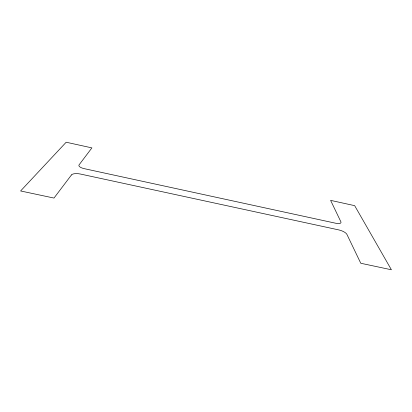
<?xml version="1.0" encoding="UTF-8"?>
<svg xmlns="http://www.w3.org/2000/svg" width="412" height="412" viewBox="0 0 412 412"><rect width="100%" height="100%" fill="white"/><g stroke="black" fill="none" stroke-linecap="round" stroke-linejoin="round"><path stroke-width="0.62" d="M71.472 174.93L53.993 198.064L20.6 190.967L66.172 142.228L91.907 147.887L79.037 164.918A7.086 2.493 8.7 0 0 84.259 168.662L335.78 223.252A6.844 2.343 18.5 0 0 340.899 221.836L330.599 200.366L354.66 205.655L391.4 269.772L360.773 263.263L346.925 234.402A7.22 2.58 19.1 0 0 338.818 229.917L80.422 174.039A7.473 2.755 8.2 0 0 71.472 174.93"/></g></svg>
